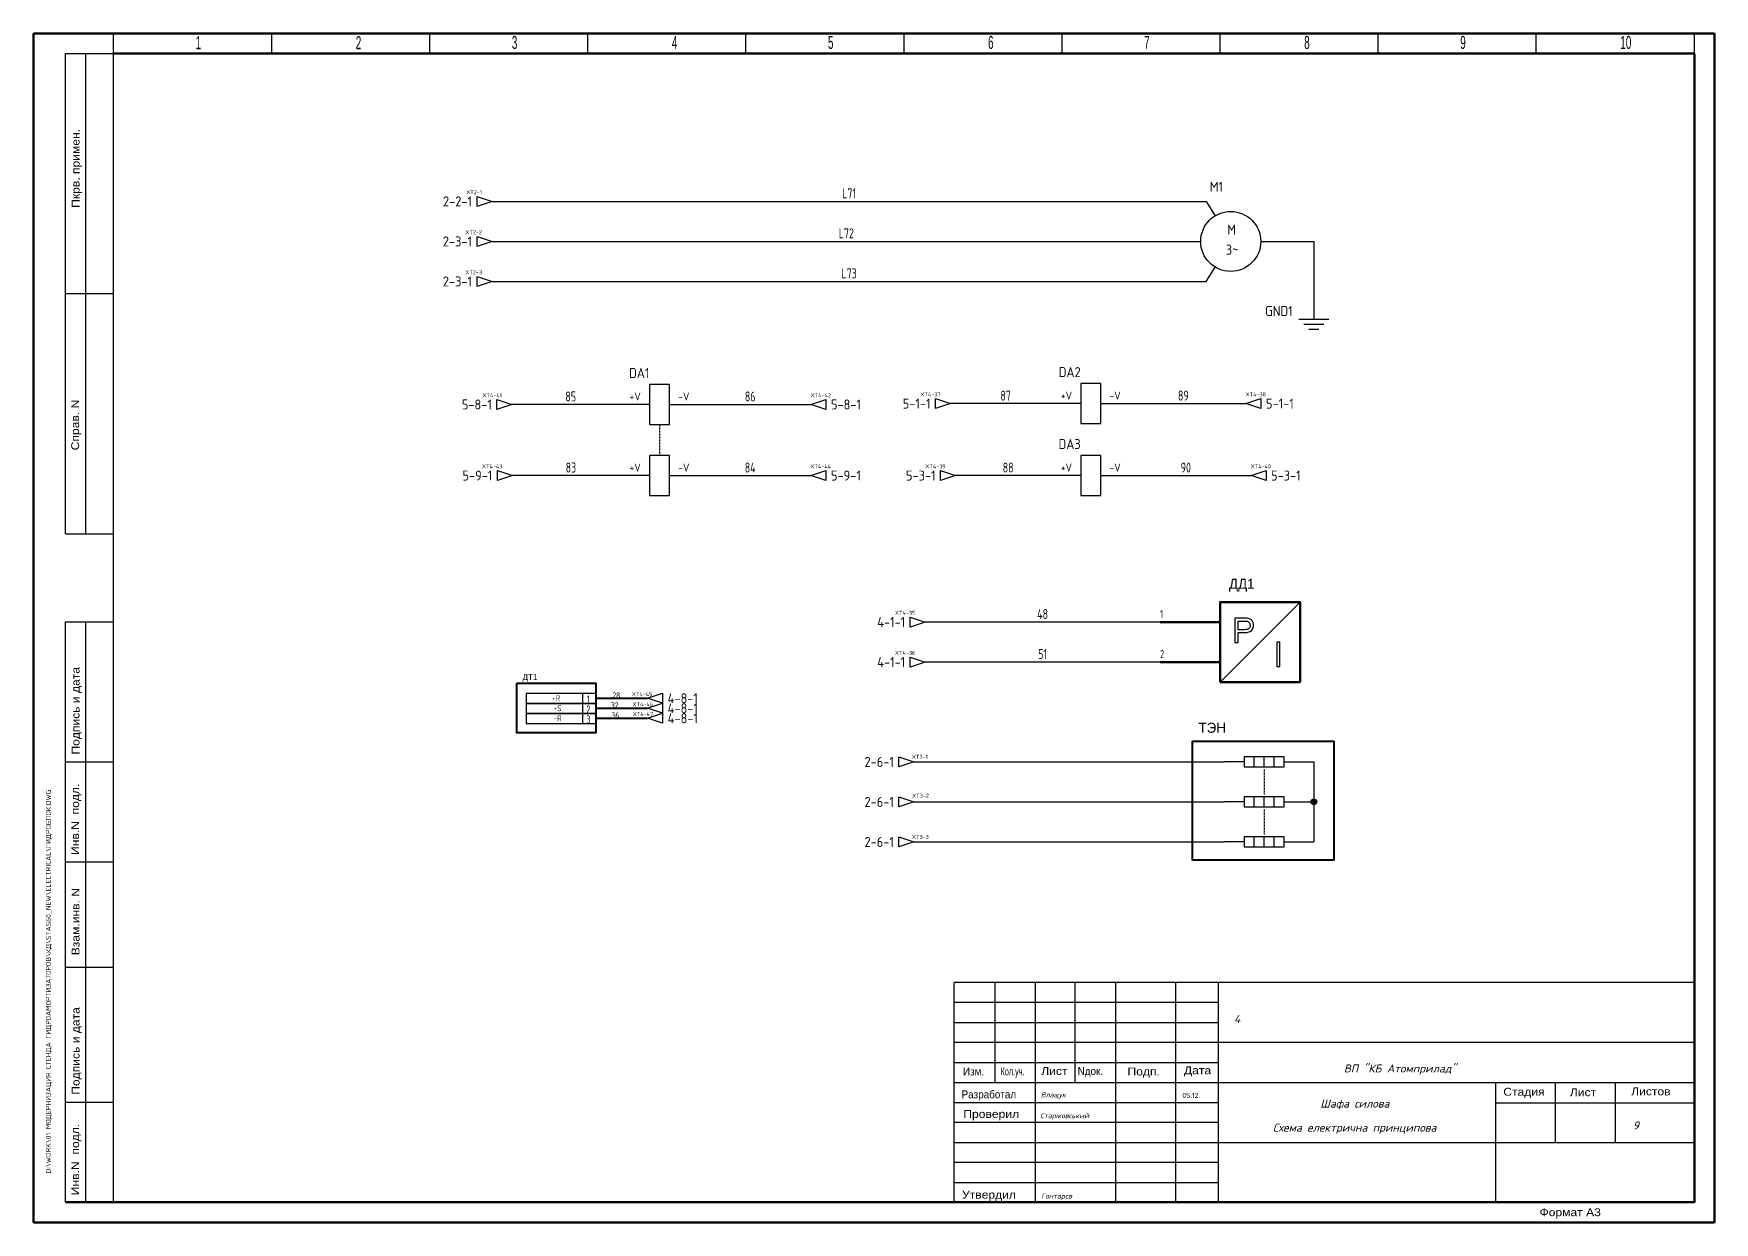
# Model space of a CAD drawing. Header units: millimetres. Extents: x -20 to 400, y -5 to 292.
import ezdxf
from ezdxf.enums import TextEntityAlignment as Align

# ---------------------------------------------------------------- set-up
doc = ezdxf.new("R2010")
doc.units = ezdxf.units.MM
doc.linetypes.add('Caddy_Solid', pattern=[0])
doc.linetypes.add('DASHED', pattern=[0.75, 0.5, -0.25])
for name, color, linetype in [('_MULTI_WIRE', 9, 'Continuous'), ('BLU_10.0mm^2', 5, 'Continuous'), ('BLU_2.5mm^2', 5, 'Continuous'), ('DESC', 1, 'Continuous'), ('GRN_0.75mm^2', 3, 'Continuous'), ('layer 1', 7, 'Continuous'), ('LINK', 9, 'DASHED'), ('MISC', 2, 'Continuous'), ('RED_2.5mm^2', 1, 'Continuous'), ('SYMS', 7, 'Continuous'), ('TAGS', 51, 'Continuous'), ('TERMS', 4, 'Continuous'), ('TITLE', 7, 'Continuous'), ('WIRENO', 70, 'Continuous'), ('XREF', 7, 'Continuous')]:
    doc.layers.add(name, color=color, linetype=linetype)
doc.styles.add('Caddy_Vectorfont1n', font='arial.ttf', dxfattribs={"width": 1.1})
doc.styles.add('Caddy_Vectorfont1p', font='arial.ttf', dxfattribs={"width": 0.9})
doc.styles.add('ITALIC', font='ITALIC')
doc.styles.add('SIMPLEX', font='simplex')
doc.styles.add('WD_IEC', font='ISOCP2.shx', dxfattribs={"width": 0.9, "height": 4})

# ---------------------------------------------------------------- blocks, each defined once
blk = doc.blocks.new('wd_tb')
at = {"layer": 'TITLE', "color": 1}
for tag, p, height, style in [('JOB#', (-27.8, 21.28), 2, 'ITALIC'), ('ENGINEER', (-76.08, 2.7), 1.25, 'ITALIC'), ('DATE', (-40.71, 2.54), 1.25, 'SIMPLEX'), ('CHKDBY', (-76.23, -2.52), 1.25, 'ITALIC'), ('SHTS', (71.86, -5.33), 2, 'ITALIC'), ('DRAWNBY', (-76.01, -22.6), 1.25, 'ITALIC')]:
    blk.add_attdef(tag, p, '', height=height, dxfattribs=dict(at, style=style))
at = {"layer": 'TITLE', "color": 1, "style": 'ITALIC'}
for tag, p in [('DWG#', (71.9, 22.22)), ('TITLE#1', (13.67, 8.9)), ('TITLE#2', (2.38, 0.12)), ('TITLE#3', (2.35, -5.88)), ('TITLE#4', (0.88, -21.24))]:
    blk.add_attdef(tag, text='', height=2, dxfattribs=at).set_placement(p, align=Align.CENTER)
blk.add_attdef('SH#', text='', height=2, dxfattribs=at).set_placement((62.92, -5.33), align=Align.RIGHT)
at = {"layer": 'TITLE', "color": 1, "style": 'SIMPLEX'}
blk.add_attdef('CAD#', (-323.45, -16.36), '', height=1.25, rotation=90, dxfattribs=at)
at = {"layer": 'TITLE', "color": 7, "flags": 9}
blk.add_attdef('WD_TB', (-308.28, -23.38), '', height=1.57, dxfattribs=at)
blk = doc.blocks.new('PE_001_PREASSURESENSOR')
at = {"layer": 'layer 1', "lineweight": 50}
blk.add_lwpolyline([(15, -15), (35, -15), (35, 5), (15, 5), (15, -15)], close=True, dxfattribs=at)
at = {"layer": 'layer 1', "lineweight": 25}
blk.add_open_spline([(15, -15), (15, -15), (35, 5), (35, 5)], degree=3, dxfattribs=at)
at = {"layer": 'layer 1', "lineweight": 50}
for points in [[(0, 0), (0, 0), (15, 0), (15, 0)], [(0, -10), (0, -10), (15, -10), (15, -10)]]:
    blk.add_open_spline(points, degree=3, dxfattribs=at)
at = {"layer": 'layer 1'}
for points, knots in [([(18.7, -5.1), (18.7, -5.1), (18.7, 0.97), (18.7, 0.97), (18.7, 0.97), (18.7, 0.97), (20.99, 0.97), (20.99, 0.97), (20.99, 0.97), (21.4, 0.97), (21.7, 0.95), (21.92, 0.91), (21.92, 0.91), (22.21, 0.86), (22.46, 0.76), (22.67, 0.62), (22.67, 0.62), (22.87, 0.49), (23.03, 0.29), (23.15, 0.04), (23.15, 0.04), (23.28, -0.21), (23.34, -0.48), (23.34, -0.78), (23.34, -0.78), (23.34, -1.3), (23.17, -1.73), (22.84, -2.09), (22.84, -2.09), (22.52, -2.45), (21.92, -2.62), (21.06, -2.62), (21.06, -2.62), (21.06, -2.62), (19.51, -2.62), (19.51, -2.62), (19.51, -2.62), (19.51, -2.62), (19.51, -5.1), (19.51, -5.1), (19.51, -5.1), (19.51, -5.1), (18.7, -5.1), (18.7, -5.1)], [0, 0, 0, 0, 0.083333, 0.083333, 0.083333, 0.083333, 0.166667, 0.166667, 0.166667, 0.166667, 0.25, 0.25, 0.25, 0.25, 0.333333, 0.333333, 0.333333, 0.333333, 0.416667, 0.416667, 0.416667, 0.416667, 0.5, 0.5, 0.5, 0.5, 0.583333, 0.583333, 0.583333, 0.583333, 0.666667, 0.666667, 0.666667, 0.666667, 0.75, 0.75, 0.75, 0.75, 0.833333, 0.833333, 0.833333, 0.833333, 1, 1, 1, 1]), ([(19.51, -1.91), (19.51, -1.91), (21.08, -1.91), (21.08, -1.91), (21.08, -1.91), (21.59, -1.91), (21.96, -1.82), (22.18, -1.62), (22.18, -1.62), (22.4, -1.43), (22.51, -1.16), (22.51, -0.81), (22.51, -0.81), (22.51, -0.56), (22.44, -0.34), (22.31, -0.16), (22.31, -0.16), (22.19, 0.02), (22.02, 0.14), (21.81, 0.2), (21.81, 0.2), (21.67, 0.24), (21.42, 0.25), (21.06, 0.25), (21.06, 0.25), (21.06, 0.25), (19.51, 0.25), (19.51, 0.25), (19.51, 0.25), (19.51, 0.25), (19.51, -1.91), (19.51, -1.91)], [0, 0, 0, 0, 0.111111, 0.111111, 0.111111, 0.111111, 0.222222, 0.222222, 0.222222, 0.222222, 0.333333, 0.333333, 0.333333, 0.333333, 0.444444, 0.444444, 0.444444, 0.444444, 0.555556, 0.555556, 0.555556, 0.555556, 0.666667, 0.666667, 0.666667, 0.666667, 0.777778, 0.777778, 0.777778, 0.777778, 1, 1, 1, 1]), ([(29.15, -11.12), (29.15, -11.12), (29.15, -5.05), (29.15, -5.05), (29.15, -5.05), (29.15, -5.05), (29.96, -5.05), (29.96, -5.05), (29.96, -5.05), (29.96, -5.05), (29.96, -11.12), (29.96, -11.12), (29.96, -11.12), (29.96, -11.12), (29.15, -11.12), (29.15, -11.12)], [0, 0, 0, 0, 0.2, 0.2, 0.2, 0.2, 0.4, 0.4, 0.4, 0.4, 0.6, 0.6, 0.6, 0.6, 1, 1, 1, 1])]:
    blk.add_open_spline(points, degree=3, knots=knots, dxfattribs=at)
at = {"style": 'WD_IEC'}
for tag, p in [('INST', (22.31, 15.4)), ('LOC', (21.12, 12.21)), ('XREF', (23.64, 8.53)), ('TAG1', (22.12, 5)), ('DESC1', (45.36, 2.38)), ('DESC2', (45.3, -1.4)), ('DESC3', (45.31, -5.18))]:
    blk.add_attdef(tag, text='', height=2.5, dxfattribs=at).set_placement(p, align=Align.RIGHT)
at = {"style": 'WD_IEC', "flags": 9}
for tag, p in [('MFG', (32.64, 11.07)), ('CAT', (32.64, 8.57))]:
    blk.add_attdef(tag, text='', height=2.5, dxfattribs=at).set_placement(p, align=Align.RIGHT)
at = {"style": 'WD_IEC', "flags": 1}
for tag, p, height in [('FAMILY', (17.89, 1.83), 2.5), ('X4TERM01', (0, 0), 0.08), ('ASSYCODE', (36.05, -8.65), 2.5), ('X4TERM02', (0, -10), 0.08)]:
    blk.add_attdef(tag, p, '', height=height, dxfattribs=at)
at = {"style": 'WD_IEC', "width": 0.8}
for tag, p in [('TERM01', (0, 1)), ('TERM02', (0, -9))]:
    blk.add_attdef(tag, p, '', height=2, dxfattribs=at)
at = {"flags": 1}
blk.add_attdef('X4LINK', (0, -10), '', height=0.01, dxfattribs=at)
blk = doc.blocks.new('HCR1')
for p, q in [((-2.5, 0), (-7.5, 0)), ((2.5, 0), (7.5, 0))]:
    blk.add_line(p, q)
blk.add_lwpolyline([(-2.5, -5), (2.5, -5), (2.5, 5), (-2.5, 5)], close=True)
at = {"style": 'WD_IEC'}
for tag, p in [('INST', (-2.5, 13.62)), ('LOC', (-2.5, 10.12)), ('TAG1', (-2.5, 6.62)), ('DESC1', (-2.5, -10)), ('DESC2', (-2.5, -13.5)), ('DESC3', (-2.5, -17))]:
    blk.add_attdef(tag, text='', height=2.5, dxfattribs=at).set_placement(p, align=Align.RIGHT)
for tag, p, height, flags in [('MFG', (4.92, 12.12), 1.5, 9), ('CAT', (4.92, 9.62), 1.5, 9), ('X2LINK', (0, 5), 0.32, 1), ('X4TERM01', (-7.5, 0), 0.32, 1), ('TERM01', (-7.5, 1), 2, 8), ('X1TERM02', (7.5, 0), 0.32, 1), ('ASSYCODE', (3.5, -1.5), 1, 1), ('FAMILY', (3.5, -3), 1, 1), ('CATDESC', (3.5, -4.5), 1, 1), ('X8LINK', (0, -5), 0.32, 1)]:
    blk.add_attdef(tag, p, '', height=height, dxfattribs=dict(at, flags=flags))
at = {"style": 'WD_IEC', "flags": 8}
blk.add_attdef('TERM02', text='', height=2, dxfattribs=at).set_placement((7.5, 1), align=Align.RIGHT)
at = {"lineweight": 15, "style": 'WD_IEC'}
for tag, p in [('NO', (26.25, 0)), ('NC', (26.25, -4))]:
    blk.add_attdef(tag, text='', height=2.5, dxfattribs=at).set_placement(p, align=Align.RIGHT)
for tag, p in [('XREFNO', (27.75, 0)), ('XREFNC', (27.75, -4))]:
    blk.add_attdef(tag, p, '', height=2.5, dxfattribs=at)
blk = doc.blocks.new('HMO13')
blk.add_circle((0, 0), 7.5)
at = {"style": 'WD_IEC'}
for tag, p in [('INST', (-1.91, 19.4)), ('LOC', (-1.91, 15.9)), ('TAG1', (-1.91, 12.4))]:
    blk.add_attdef(tag, text='', height=2.5, dxfattribs=at).set_placement(p, align=Align.RIGHT)
for tag, p, height, flags in [('ASSYCODE', (7.73, 20.6), 1, 1), ('FAMILY', (7.73, 19.1), 1, 1), ('CATDESC', (7.73, 17.6), 1, 1), ('MFG', (7.9, 14.22), 1.5, 9), ('CAT', (7.9, 11.72), 1.5, 9), ('X0TERM01', (-3.9, 6.4), 0.32, 1), ('X2LINK', (0, 7.5), 0.32, 1), ('X4TERM02', (-7.5, 0), 0.32, 1), ('X1TERM04', (7.5, 0), 0.32, 1), ('TERM04', (7.5, 1), 2, 8), ('X0TERM03', (-3.9, -6.4), 0.32, 1), ('X8LINK', (0, -7.5), 0.32, 1)]:
    blk.add_attdef(tag, p, '', height=height, dxfattribs=dict(at, flags=flags))
at = {"lineweight": 15, "style": 'WD_IEC'}
for tag, p in [('XREF', (16.25, 12.88)), ('WDTAGALT', (16.14, -16.32))]:
    blk.add_attdef(tag, p, '', height=2.5, dxfattribs=at)
at = {"style": 'WD_IEC', "flags": 8}
for tag, p in [('TERM01', (3.49, 8.04)), ('TERM02', (-7.86, 0.84)), ('TERM03', (4.31, -10.13))]:
    blk.add_attdef(tag, text='', height=2, dxfattribs=at).set_placement(p, align=Align.RIGHT)
at = {"style": 'WD_IEC'}
for tag, p in [('DESC1', (16.25, 9.12)), ('DESC2', (16.25, 5.62)), ('DESC3', (16.25, 2.12)), ('RATING1', (16.25, -2.62)), ('RATING2', (16.25, -6.12)), ('RATING3', (16.25, -9.62)), ('RATING4', (16.3, -12.99))]:
    blk.add_attdef(tag, p, '', height=2.5, dxfattribs=at)
for tag, p in [('M', (0.24, 1.7)), ('3~', (0.34, -3.3))]:
    blk.add_attdef(tag, text='', height=2.5, dxfattribs=at).set_placement(p, align=Align.CENTER)
blk = doc.blocks.new('VGND2')
for p, q in [((0, 0), (0, -5)), ((-3.75, -5), (3.75, -5)), ((-2.5, -6.25), (2.5, -6.25)), ((-1.25, -7.5), (1.25, -7.5))]:
    blk.add_line(p, q)
at = {"style": 'WD_IEC'}
for tag, p in [('INST', (-5.25, 2.75)), ('LOC', (-5.25, -0.75)), ('TAG1', (-5.25, -4.25))]:
    blk.add_attdef(tag, text='', height=2.5, dxfattribs=at).set_placement(p, align=Align.RIGHT)
at = {"style": 'WD_IEC', "flags": 1}
blk.add_attdef('X2TERM01', (0, 0), '', height=0.32, dxfattribs=at)
blk = doc.blocks.new('HA1D3')
blk.add_lwpolyline([(0, 0), (-3.75, -1.25), (-3.75, 1.25)], close=True)
at = {"style": 'WD_IEC'}
blk.add_attdef('XREF', text='', height=2.5, dxfattribs=at).set_placement((-5, 0), align=Align.MIDDLE_RIGHT)
at = {"style": 'WD_IEC', "flags": 1}
blk.add_attdef('SIGCODE', text='', height=1, dxfattribs=at).set_placement((-2.5, 1.8), align=Align.RIGHT)
at = {"style": 'WD_IEC'}
for tag, p, height, flags in [('X1TERM01', (0, 0), 0.32, 1), ('WIRENO', (1.25, 1), 2.5, 8)]:
    blk.add_attdef(tag, p, '', height=height, dxfattribs=dict(at, flags=flags))
blk.add_attdef('DESC1', text='', height=2.5, dxfattribs=at).set_placement((1.25, -1), align=Align.TOP_LEFT)
blk = doc.blocks.new('WD_WNH')
at = {"linetype": 'Continuous', "style": 'WD_IEC', "width": 0.8}
blk.add_attdef('WIRENO', text='', height=2.5, dxfattribs=at).set_placement((0, 0.75), align=Align.CENTER)
at = {"style": 'WD_IEC', "flags": 1}
for tag, p in [('W08USER', (0, 0.375)), ('W04USER', (0, 0.875)), ('W05USER', (0, 0.75)), ('W09USER', (0, 0.25)), ('W03USER', (0, 1)), ('W06USER', (0, 0.625)), ('W07USER', (0, 0.5)), ('W02USER', (0, 1.125)), ('W01USER', (0, 1.25)), ('W10USER', (0, 0.125))]:
    blk.add_attdef(tag, text='', height=0.08, dxfattribs=at).set_placement(p, align=Align.CENTER)
blk = doc.blocks.new('HA1D1')
blk.add_lwpolyline([(0, 0), (3.75, 1.25), (3.75, -1.25)], close=True)
at = {"style": 'WD_IEC'}
for tag, height, flags, p in [('WIRENO', 2.5, 8, (-1.25, 1)), ('SIGCODE', 1, 1, (5, 1.8))]:
    blk.add_attdef(tag, text='', height=height, dxfattribs=dict(at, flags=flags)).set_placement(p, align=Align.RIGHT)
at = {"style": 'WD_IEC', "flags": 1}
blk.add_attdef('X4TERM01', (0, 0), '', height=0.32, dxfattribs=at)
at = {"style": 'WD_IEC'}
blk.add_attdef('XREF', text='', height=2.5, dxfattribs=at).set_placement((5, 0), align=Align.MIDDLE_LEFT)
blk.add_attdef('DESC1', text='', height=2.5, dxfattribs=at).set_placement((-1.25, -1), align=Align.TOP_RIGHT)
blk = doc.blocks.new('HRE1HT')
for p, q in [((-5, 0), (-10, 0)), ((-2.5, -1.25), (-2.5, 1.25)), ((0, -1.25), (0, 1.25)), ((2.5, -1.25), (2.5, 1.25)), ((5, 0), (10, 0))]:
    blk.add_line(p, q)
blk.add_lwpolyline([(5, 1.25), (-5, 1.25), (-5, -1.25), (5, -1.25)], close=True)
at = {"style": 'WD_IEC'}
for tag, p in [('INST', (-7.5, 11.12)), ('LOC', (-7.5, 7.62)), ('TAG1', (-7.5, 4.12)), ('DESC2', (-7.5, -14.75)), ('DESC1', (-7.5, -11.25)), ('DESC3', (-7.5, -18.25))]:
    blk.add_attdef(tag, text='', height=2.5, dxfattribs=at).set_placement(p, align=Align.RIGHT)
for tag, p, height, flags in [('MFG', (7.42, 14.62), 1.5, 9), ('CAT', (7.42, 12.12), 1.5, 9), ('X4TERM01', (-10, 0), 0.32, 1), ('TERM01', (-10, 1), 2, 8), ('X2LINK', (0, 1.88), 0.32, 1), ('X1TERM02', (10, 0), 0.32, 1), ('X8LINK', (0, -1.88), 0.32, 1), ('ASSYCODE', (6, -2.75), 1, 1), ('FAMILY', (6, -4.25), 1, 1), ('CATDESC', (6, -5.75), 1, 1)]:
    blk.add_attdef(tag, p, '', height=height, dxfattribs=dict(at, flags=flags))
for tag, p in [('RATING1', (7.42, 8.12)), ('RATING2', (7.42, 4.12))]:
    blk.add_attdef(tag, p, '', height=2.5, dxfattribs=at)
at = {"style": 'WD_IEC', "flags": 8}
blk.add_attdef('TERM02', text='', height=2, dxfattribs=at).set_placement((10, 1), align=Align.RIGHT)
at = {"lineweight": 15, "style": 'WD_IEC'}
blk.add_attdef('XREF', text='', height=2.5, dxfattribs=at).set_placement((-7.5, -7.5), align=Align.RIGHT)
blk = doc.blocks.new('WDDOT')
for radius in [0.72, 0.449, 0.223]:
    blk.add_circle((0, 0), radius)
blk = doc.blocks.new('VT0001_002')
at = {"layer": 'BLU_2.5mm^2', "color": 0, "transparency": 33554687}
blk.add_line((0, -3.43), (2.5, -3.43), dxfattribs=at)
blk.add_lwpolyline([(0, -17.5), (2.5, -17.5), (2.5, 0), (0, 0)], close=True, dxfattribs=at)
at = {"color": 2, "lineweight": 15, "true_color": 0xf1eb1f, "transparency": 33554687, "style": 'WD_IEC'}
for tag, p in [('INST', (-2.25, 5.32)), ('LOC', (-2.25, 1.32)), ('DESC1', (-2.25, -10.43)), ('DESC2', (-2.25, -13.93)), ('DESC3', (-2.25, -17.43))]:
    blk.add_attdef(tag, text='', height=2.5, dxfattribs=at).set_placement(p, align=Align.RIGHT)
at = {"color": 2, "lineweight": 15, "true_color": 0xf1eb1f, "transparency": 33554687, "style": 'WD_IEC', "flags": 1}
for tag, p, height in [('ASSYCODE', (2.75, 7.32), 1), ('CATDESC', (2.75, 5.82), 1), ('MFG', (2.75, 3.82), 1.5), ('CAT', (2.75, 1.32), 1.5)]:
    blk.add_attdef(tag, p, '', height=height, dxfattribs=at)
at = {"color": 2, "lineweight": 15, "true_color": 0xf1eb1f, "transparency": 33554687, "style": 'WD_IEC', "width": 0.8}
blk.add_attdef('TERM01', text='', height=2, rotation=89.5557, dxfattribs=at).set_placement((0.47, -1.92), align=Align.TOP_CENTER)
at = {"color": 0, "transparency": 33554687, "flags": 1}
blk.add_attdef('X2LINK', (1.25, 0), '', height=0.01, dxfattribs=at)
at = {"color": 0, "transparency": 33554687, "style": 'WD_IEC', "flags": 1}
for tag, p, height in [('X2TERM01', (1.25, 0), 0.08), ('STRIPSEQ', (0, -3.43), 0.03), ('LINKTERM', (0, -3.47), 0.03), ('X8TERM01', (1.25, -17.5), 0.08)]:
    blk.add_attdef(tag, p, '', height=height, dxfattribs=at)
at = {"color": 2, "lineweight": 15, "true_color": 0xf1eb1f, "transparency": 33554687, "style": 'WD_IEC', "flags": 8}
blk.add_attdef('TAGSTRIP', text='', height=2.5, dxfattribs=at).set_placement((-2.25, -2.93), align=Align.RIGHT)

msp = doc.modelspace()

# ---------------------------------------------------------------- linework, layer by layer
at = {"color": 16, "linetype": 'Caddy_Solid', "lineweight": 50, "true_color": 0x800000}
for p, q in [((400, 291.94), (-20, 291.94)), ((-20, 291.94), (-20, -5.06)), ((400, -5.06), (400, 291.94)), ((-20, -5.06), (400, -5.06))]:
    msp.add_line(p, q, dxfattribs=at)
at = {"linetype": 'Caddy_Solid', "lineweight": 25}
for p, q in [((0, 286.94), (0, 291.94)), ((39.5, 286.94), (39.5, 291.94)), ((79, 286.94), (79, 291.94)), ((118.5, 286.94), (118.5, 291.94)), ((158, 286.94), (158, 291.94)), ((197.5, 286.94), (197.5, 291.94)), ((237, 286.94), (237, 291.94)), ((276.5, 286.94), (276.5, 291.94)), ((316, 286.94), (316, 291.94)), ((355.5, 286.94), (355.5, 291.94)), ((395, 286.94), (395, 291.94))]:
    msp.add_line(p, q, dxfattribs=at)
at = {"linetype": 'Caddy_Solid'}
for p, q in [((-12, 287), (0, 287)), ((-12, 167), (-12, 287)), ((-7, 287), (-7, 167)), ((0, 0), (0, 287)), ((0, 0), (0, 287)), ((-12, 227), (0, 227)), ((-12, 167), (0, 167)), ((-12, 0), (-12, 145)), ((-12, 145), (0, 145)), ((-12, 0), (-12, 145)), ((-7, 145), (-7, 0)), ((-7, 145), (-7, 0)), ((-12, 110), (0, 110)), ((-12, 85), (0, 85)), ((-12, 58.74), (0, 58.74)), ((395, 54.88), (210, 54.88)), ((210, -0.12), (210, 54.88)), ((220.31, 29.88), (220.31, 54.82)), ((230.31, 54.82), (230.31, -0.18)), ((240.31, 29.88), (240.31, 54.82)), ((250.31, 54.82), (250.31, -0.18)), ((265.31, 54.82), (265.31, -0.18)), ((276.06, -0.12), (276.06, 54.88)), ((276.06, 49.88), (210, 49.88)), ((210, 44.88), (276.06, 44.88)), ((395, 39.88), (210, 39.88)), ((210, 34.88), (276.06, 34.88)), ((210, 29.88), (395, 29.88)), ((345.31, 29.82), (345.31, -0.18)), ((360.31, 14.82), (360.31, 29.82)), ((375.31, 14.82), (375.31, 29.82)), ((-12, 25), (0, 25)), ((-12, 25), (0, 25)), ((210, 24.88), (276.06, 24.88)), ((345.31, 24.82), (395, 24.82)), ((276.06, 19.88), (210, 19.88)), ((210, 14.88), (276.06, 14.88)), ((276.06, 14.88), (395, 14.88)), ((276.06, 9.88), (210, 9.88)), ((210, 4.88), (276.06, 4.88)), ((1.06, 0), (0, 0))]:
    msp.add_line(p, q, dxfattribs=at)
at = {"linetype": 'Caddy_Solid', "lineweight": 50}
for p, q in [((0, 286.94), (395, 286.94)), ((395, 286.88), (395, -0.06)), ((395, 0), (-12, 0))]:
    msp.add_line(p, q, dxfattribs=at)
at = {"layer": '_MULTI_WIRE', "lineweight": 40}
for p, q in [((120.57, 125.84), (120.57, 125.88)), ((120.57, 123.34), (120.57, 123.38)), ((120.57, 120.84), (120.57, 120.88))]:
    msp.add_line(p, q, dxfattribs=at)
for points in [[(100.77, 129.63), (120.52, 129.63), (120.52, 117.23), (100.77, 117.23)], [(269.56, 115.13), (304.92, 115.13), (304.92, 85.44), (269.56, 85.44)]]:
    msp.add_lwpolyline(points, close=True, dxfattribs=at)
at = {"layer": 'BLU_10.0mm^2'}
for p, q in [((94.55, 250.02), (273.03, 250.02)), ((273.03, 250.02), (275.22, 246.42)), ((94.55, 240.02), (271.63, 240.02)), ((286.63, 240.02), (299.88, 240.02)), ((299.88, 240.02), (299.88, 225.63)), ((273.03, 230.02), (275.22, 233.62)), ((94.55, 230.02), (273.03, 230.02))]:
    msp.add_line(p, q, dxfattribs=at)
at = {"layer": 'GRN_0.75mm^2'}
for p, q in [((251.65, 199.5), (282.95, 199.5)), ((236.65, 181.53), (210.39, 181.53)), ((251.65, 181.53), (284.21, 181.53)), ((261.49, 144.93), (202.8, 144.93)), ((261.49, 134.93), (202.8, 134.93)), ((297.46, 109.99), (299.91, 109.99)), ((299.91, 109.99), (299.91, 89.99)), ((297.46, 99.99), (299.91, 99.99)), ((297.46, 89.99), (299.91, 89.99))]:
    msp.add_line(p, q, dxfattribs=at)
at = {"layer": 'GRN_0.75mm^2', "lineweight": 40}
for p, q in [((120.57, 125.88), (133.44, 125.88)), ((120.57, 123.38), (133.44, 123.38)), ((120.57, 120.88), (133.44, 120.88))]:
    msp.add_line(p, q, dxfattribs=at)
at = {"layer": 'LINK'}
for points in [[(136.38, 194.28), (136.38, 186.53)], [(287.46, 108.12), (287.46, 101.87)], [(287.46, 98.12), (287.46, 91.87)]]:
    msp.add_lwpolyline(points, dxfattribs=at)
at = {"layer": 'RED_2.5mm^2'}
for p, q in [((128.88, 199.28), (99.52, 199.28)), ((143.88, 199.28), (174.24, 199.28)), ((128.88, 181.53), (99.64, 181.53)), ((143.88, 181.53), (174.24, 181.53)), ((199.97, 109.99), (277.46, 109.99)), ((199.97, 99.99), (277.46, 99.99)), ((199.97, 89.99), (277.46, 89.99))]:
    msp.add_line(p, q, dxfattribs=at)
at = {"layer": 'WIRENO'}
msp.add_line((236.65, 199.5), (209.13, 199.5), dxfattribs=at)

# ---------------------------------------------------------------- block references
ref = msp.add_blockref('wd_tb', (307.77, 23.49))
ref.add_attrib('CAD#', 'D:\\WORK\\01 МОДЕРНИЗАЦИЯ СТЕНДА ГИДРОАМОРТИЗАТОРОВ\\КД\\STAS60_NEW\\ELECTRICAL\\ГИДРОБЛОК.DWG', (-15.69, 7.12), dxfattribs={"layer": 'TITLE', "color": 1, "height": 1.25, "rotation": 90, "style": 'SIMPLEX'})
ref.add_attrib('JOB#', '4', (279.97, 44.77), dxfattribs={"layer": 'TITLE', "color": 1, "height": 2, "style": 'ITALIC'})
ref.add_attrib('TITLE#1', 'ВП "КБ Атомприлад"', dxfattribs={"layer": 'TITLE', "color": 1, "height": 2, "style": 'ITALIC'}).set_placement((321.44, 32.39), align=Align.CENTER)
ref.add_attrib('TITLE#2', 'Шафа силова', dxfattribs={"layer": 'TITLE', "color": 1, "height": 2, "style": 'ITALIC'}).set_placement((310.15, 23.61), align=Align.CENTER)
ref.add_attrib('TITLE#3', 'Схема електрична принципова', dxfattribs={"layer": 'TITLE', "color": 1, "height": 2, "style": 'ITALIC'}).set_placement((310.11, 17.61), align=Align.CENTER)
ref.add_attrib('ENGINEER', 'Влащук', (231.68, 26.18), dxfattribs={"layer": 'TITLE', "color": 1, "height": 1.25, "style": 'ITALIC'})
ref.add_attrib('CHKDBY', 'Старіковський', (231.54, 20.97), dxfattribs={"layer": 'TITLE', "color": 1, "height": 1.25, "style": 'ITALIC'})
ref.add_attrib('DRAWNBY', 'Гонтарєв', (231.75, 0.89), dxfattribs={"layer": 'TITLE', "color": 1, "height": 1.25, "style": 'ITALIC'})
ref.add_attrib('DATE', '05.12.', (267.06, 26.03), dxfattribs={"layer": 'TITLE', "color": 1, "height": 1.25, "style": 'SIMPLEX'})
ref.add_attrib('SHTS', '9', (379.63, 18.16), dxfattribs={"layer": 'TITLE', "color": 1, "height": 2, "style": 'ITALIC'})
at = {"layer": 'SYMS'}
ref = msp.add_blockref('HA1D3', (94.55, 250.02), dxfattribs=at)
ref.add_attrib('XREF', '2-2-1', dxfattribs={"layer": 'XREF', "height": 2.5, "style": 'WD_IEC'}).set_placement((89.55, 250.02), align=Align.MIDDLE_RIGHT)
ref.add_attrib('SIGCODE', 'XT2-1', dxfattribs={"layer": 'MISC', "height": 1, "style": 'WD_IEC'}).set_placement((92.05, 251.82), align=Align.RIGHT)
ref = msp.add_blockref('HMO13', (279.13, 240.02), dxfattribs=at)
ref.add_attrib('M', 'M', dxfattribs={"layer": 'MISC', "height": 2.5, "style": 'WD_IEC'}).set_placement((279.37, 241.72), align=Align.CENTER)
ref.add_attrib('3~', '3~', dxfattribs={"layer": 'MISC', "height": 2.5, "style": 'WD_IEC'}).set_placement((279.47, 236.72), align=Align.CENTER)
ref.add_attrib('TAG1', 'M1', dxfattribs={"layer": 'TAGS', "height": 2.5, "style": 'WD_IEC'}).set_placement((277.22, 252.42), align=Align.RIGHT)
ref = msp.add_blockref('HA1D3', (94.55, 240.02), dxfattribs=at)
ref.add_attrib('XREF', '2-3-1', dxfattribs={"layer": 'XREF', "height": 2.5, "style": 'WD_IEC'}).set_placement((89.55, 240.02), align=Align.MIDDLE_RIGHT)
ref.add_attrib('SIGCODE', 'XT2-2', dxfattribs={"layer": 'MISC', "height": 1, "style": 'WD_IEC'}).set_placement((92.05, 241.82), align=Align.RIGHT)
ref = msp.add_blockref('HA1D3', (94.55, 230.02), dxfattribs=at)
ref.add_attrib('XREF', '2-3-1', dxfattribs={"layer": 'XREF', "height": 2.5, "style": 'WD_IEC'}).set_placement((89.55, 230.02), align=Align.MIDDLE_RIGHT)
ref.add_attrib('SIGCODE', 'XT2-3', dxfattribs={"layer": 'MISC', "height": 1, "style": 'WD_IEC'}).set_placement((92.05, 231.82), align=Align.RIGHT)
ref = msp.add_blockref('VGND2', (299.88, 225.63), dxfattribs=at)
ref.add_attrib('TAG1', 'GND1', dxfattribs={"layer": 'TAGS', "height": 2.5, "style": 'WD_IEC'}).set_placement((294.63, 221.38), align=Align.RIGHT)
ref = msp.add_blockref('HCR1', (136.38, 199.28), dxfattribs=at)
ref.add_attrib('TAG1', 'DA1', dxfattribs={"layer": 'TAGS', "height": 2.5, "style": 'WD_IEC'}).set_placement((133.88, 205.9), align=Align.RIGHT)
ref.add_attrib('TERM01', '+V', (128.88, 200.28), dxfattribs={"layer": 'TERMS', "height": 2, "style": 'WD_IEC', "flags": 8})
ref.add_attrib('TERM02', '-V', dxfattribs={"layer": 'TERMS', "height": 2, "style": 'WD_IEC', "flags": 8}).set_placement((143.88, 200.28), align=Align.RIGHT)
ref = msp.add_blockref('HCR1', (244.15, 199.5), dxfattribs=at)
ref.add_attrib('TAG1', 'DA2', dxfattribs={"layer": 'TAGS', "height": 2.5, "style": 'WD_IEC'}).set_placement((241.65, 206.12), align=Align.RIGHT)
ref.add_attrib('TERM01', '+V', (236.65, 200.5), dxfattribs={"layer": 'TERMS', "height": 2, "style": 'WD_IEC', "flags": 8})
ref.add_attrib('TERM02', '-V', dxfattribs={"layer": 'TERMS', "height": 2, "style": 'WD_IEC', "flags": 8}).set_placement((251.65, 200.5), align=Align.RIGHT)
ref = msp.add_blockref('HA1D3', (99.52, 199.28), dxfattribs=at)
ref.add_attrib('XREF', '5-8-1', dxfattribs={"layer": 'XREF', "height": 2.5, "style": 'WD_IEC'}).set_placement((94.52, 199.28), align=Align.MIDDLE_RIGHT)
ref.add_attrib('SIGCODE', 'XT4-41', dxfattribs={"layer": 'MISC', "height": 1, "style": 'WD_IEC'}).set_placement((97.02, 201.08), align=Align.RIGHT)
ref = msp.add_blockref('HA1D1', (174.24, 199.28), dxfattribs=at)
ref.add_attrib('SIGCODE', 'XT4-42', dxfattribs={"layer": 'MISC', "height": 1, "style": 'WD_IEC'}).set_placement((179.24, 201.08), align=Align.RIGHT)
ref.add_attrib('XREF', '5-8-1', dxfattribs={"layer": 'XREF', "height": 2.5, "style": 'WD_IEC'}).set_placement((179.24, 199.28), align=Align.MIDDLE_LEFT)
ref = msp.add_blockref('HA1D3', (209.13, 199.5), dxfattribs=at)
ref.add_attrib('XREF', '5-1-1', dxfattribs={"layer": 'XREF', "height": 2.5, "style": 'WD_IEC'}).set_placement((204.13, 199.5), align=Align.MIDDLE_RIGHT)
ref.add_attrib('SIGCODE', 'XT4-37', dxfattribs={"layer": 'MISC', "height": 1, "style": 'WD_IEC'}).set_placement((206.63, 201.3), align=Align.RIGHT)
ref = msp.add_blockref('HA1D1', (282.95, 199.5), dxfattribs=at)
ref.add_attrib('SIGCODE', 'XT4-38', dxfattribs={"layer": 'MISC', "height": 1, "style": 'WD_IEC'}).set_placement((287.95, 201.3), align=Align.RIGHT)
ref.add_attrib('XREF', '5-1-1', dxfattribs={"layer": 'XREF', "height": 2.5, "style": 'WD_IEC'}).set_placement((287.95, 199.5), align=Align.MIDDLE_LEFT)
ref = msp.add_blockref('HCR1', (244.15, 181.53), dxfattribs=at)
ref.add_attrib('TAG1', 'DA3', dxfattribs={"layer": 'TAGS', "height": 2.5, "style": 'WD_IEC'}).set_placement((241.65, 188.15), align=Align.RIGHT)
ref.add_attrib('TERM01', '+V', (236.65, 182.53), dxfattribs={"layer": 'TERMS', "height": 2, "style": 'WD_IEC', "flags": 8})
ref.add_attrib('TERM02', '-V', dxfattribs={"layer": 'TERMS', "height": 2, "style": 'WD_IEC', "flags": 8}).set_placement((251.65, 182.53), align=Align.RIGHT)
ref = msp.add_blockref('HCR1', (136.38, 181.53), dxfattribs=at)
ref.add_attrib('TERM01', '+V', (128.88, 182.53), dxfattribs={"layer": 'TERMS', "height": 2, "style": 'WD_IEC', "flags": 8})
ref.add_attrib('TERM02', '-V', dxfattribs={"layer": 'TERMS', "height": 2, "style": 'WD_IEC', "flags": 8}).set_placement((143.88, 182.53), align=Align.RIGHT)
ref = msp.add_blockref('HA1D3', (99.64, 181.53), dxfattribs=at)
ref.add_attrib('XREF', '5-9-1', dxfattribs={"layer": 'XREF', "height": 2.5, "style": 'WD_IEC'}).set_placement((94.64, 181.53), align=Align.MIDDLE_RIGHT)
ref.add_attrib('SIGCODE', 'XT4-43', dxfattribs={"layer": 'MISC', "height": 1, "style": 'WD_IEC'}).set_placement((97.14, 183.33), align=Align.RIGHT)
ref = msp.add_blockref('HA1D1', (174.24, 181.53), dxfattribs=at)
ref.add_attrib('SIGCODE', 'XT4-44', dxfattribs={"layer": 'MISC', "height": 1, "style": 'WD_IEC'}).set_placement((179.24, 183.33), align=Align.RIGHT)
ref.add_attrib('XREF', '5-9-1', dxfattribs={"layer": 'XREF', "height": 2.5, "style": 'WD_IEC'}).set_placement((179.24, 181.53), align=Align.MIDDLE_LEFT)
ref = msp.add_blockref('HA1D3', (210.39, 181.53), dxfattribs=at)
ref.add_attrib('XREF', '5-3-1', dxfattribs={"layer": 'XREF', "height": 2.5, "style": 'WD_IEC'}).set_placement((205.39, 181.53), align=Align.MIDDLE_RIGHT)
ref.add_attrib('SIGCODE', 'XT4-39', dxfattribs={"layer": 'MISC', "height": 1, "style": 'WD_IEC'}).set_placement((207.89, 183.33), align=Align.RIGHT)
ref = msp.add_blockref('HA1D1', (284.21, 181.53), dxfattribs=at)
ref.add_attrib('SIGCODE', 'XT4-40', dxfattribs={"layer": 'MISC', "height": 1, "style": 'WD_IEC'}).set_placement((289.21, 183.33), align=Align.RIGHT)
ref.add_attrib('XREF', '5-3-1', dxfattribs={"layer": 'XREF', "height": 2.5, "style": 'WD_IEC'}).set_placement((289.21, 181.53), align=Align.MIDDLE_LEFT)
ref = msp.add_blockref('PE_001_PREASSURESENSOR', (261.49, 144.93), dxfattribs=at)
ref.add_attrib('TAG1', 'ДД1', dxfattribs={"layer": 'TAGS', "height": 2.5}).set_placement((285.1, 153.24), align=Align.RIGHT)
ref.add_attrib('TERM01', '1', (261.49, 145.93), dxfattribs={"layer": 'TERMS', "height": 2, "style": 'WD_IEC', "width": 0.8})
ref.add_attrib('TERM02', '2', (261.49, 135.93), dxfattribs={"layer": 'TERMS', "height": 2, "style": 'WD_IEC', "width": 0.8})
ref = msp.add_blockref('HA1D3', (202.8, 144.93), dxfattribs=at)
ref.add_attrib('XREF', '4-1-1', dxfattribs={"layer": 'XREF', "height": 2.5, "style": 'WD_IEC'}).set_placement((197.8, 144.93), align=Align.MIDDLE_RIGHT)
ref.add_attrib('SIGCODE', 'XT4-35', dxfattribs={"layer": 'MISC', "height": 1, "style": 'WD_IEC'}).set_placement((200.3, 146.73), align=Align.RIGHT)
ref = msp.add_blockref('HA1D3', (202.8, 134.93), dxfattribs=at)
ref.add_attrib('XREF', '4-1-1', dxfattribs={"layer": 'XREF', "height": 2.5, "style": 'WD_IEC'}).set_placement((197.8, 134.93), align=Align.MIDDLE_RIGHT)
ref.add_attrib('SIGCODE', 'XT4-36', dxfattribs={"layer": 'MISC', "height": 1, "style": 'WD_IEC'}).set_placement((200.3, 136.73), align=Align.RIGHT)
ref = msp.add_blockref('VT0001_002', (120.57, 127.09), dxfattribs=dict(at, rotation=270))
ref.add_attrib('TERM01', '1', dxfattribs={"layer": 'TERMS', "color": 2, "lineweight": 15, "true_color": 0xf1eb1f, "transparency": 33554687, "height": 2, "rotation": 359.5557, "style": 'WD_IEC', "width": 0.8}).set_placement((118.65, 126.62), align=Align.TOP_CENTER)
ref.add_attrib('TAGSTRIP', 'ДТ1', (102.19, 130.45), dxfattribs={"layer": 'TAGS', "color": 2, "lineweight": 15, "true_color": 0xf1eb1f, "transparency": 33554687, "height": 1.5, "flags": 8})
ref.add_attrib('DESC1', '+R', dxfattribs={"layer": 'DESC', "color": 2, "lineweight": 15, "true_color": 0xf1eb1f, "transparency": 33554687, "height": 1.5, "style": 'WD_IEC', "width": 0.8}).set_placement((111.54, 125.15), align=Align.RIGHT)
at = {"layer": 'SYMS', "lineweight": 40}
ref = msp.add_blockref('HA1D1', (133.44, 125.88), dxfattribs=at)
ref.add_attrib('SIGCODE', 'XT4-45', dxfattribs={"layer": 'MISC', "height": 1, "style": 'WD_IEC'}).set_placement((134.6, 126.4), align=Align.RIGHT)
ref.add_attrib('XREF', '4-8-1', dxfattribs={"layer": 'XREF', "height": 2.5, "style": 'WD_IEC'}).set_placement((138.44, 125.88), align=Align.MIDDLE_LEFT)
at = {"layer": 'SYMS'}
ref = msp.add_blockref('VT0001_002', (120.57, 124.59), dxfattribs=dict(at, rotation=270))
ref.add_attrib('TERM01', '2', dxfattribs={"layer": 'TERMS', "color": 2, "lineweight": 15, "true_color": 0xf1eb1f, "transparency": 33554687, "height": 2, "rotation": 359.5557, "style": 'WD_IEC', "width": 0.8}).set_placement((118.65, 124.12), align=Align.TOP_CENTER)
ref.add_attrib('DESC1', '+S', dxfattribs={"layer": 'DESC', "color": 2, "lineweight": 15, "true_color": 0xf1eb1f, "transparency": 33554687, "height": 1.5, "style": 'WD_IEC', "width": 0.8}).set_placement((111.92, 122.65), align=Align.RIGHT)
ref = msp.add_blockref('VT0001_002', (120.57, 122.09), dxfattribs=dict(at, rotation=270))
ref.add_attrib('TERM01', '3', dxfattribs={"layer": 'TERMS', "color": 2, "lineweight": 15, "true_color": 0xf1eb1f, "transparency": 33554687, "height": 2, "rotation": 359.5557, "style": 'WD_IEC', "width": 0.8}).set_placement((118.65, 121.62), align=Align.TOP_CENTER)
ref.add_attrib('DESC1', '-R', dxfattribs={"layer": 'DESC', "color": 2, "lineweight": 15, "true_color": 0xf1eb1f, "transparency": 33554687, "height": 1.5, "style": 'WD_IEC', "width": 0.8}).set_placement((111.92, 120.15), align=Align.RIGHT)
at = {"layer": 'SYMS', "lineweight": 40}
ref = msp.add_blockref('HA1D1', (133.44, 123.38), dxfattribs=at)
ref.add_attrib('SIGCODE', 'XT4-46', dxfattribs={"layer": 'MISC', "height": 1, "style": 'WD_IEC'}).set_placement((134.77, 123.88), align=Align.RIGHT)
ref.add_attrib('XREF', '4-8-1', dxfattribs={"layer": 'XREF', "height": 2.5, "style": 'WD_IEC'}).set_placement((138.44, 123.38), align=Align.MIDDLE_LEFT)
ref = msp.add_blockref('HA1D1', (133.44, 120.88), dxfattribs=at)
ref.add_attrib('SIGCODE', 'XT4-47', dxfattribs={"layer": 'MISC', "height": 1, "style": 'WD_IEC'}).set_placement((134.8, 121.45), align=Align.RIGHT)
ref.add_attrib('XREF', '4-8-1', dxfattribs={"layer": 'XREF', "height": 2.5, "style": 'WD_IEC'}).set_placement((138.44, 120.88), align=Align.MIDDLE_LEFT)
at = {"layer": 'SYMS'}
ref = msp.add_blockref('HRE1HT', (287.46, 109.99), dxfattribs=at)
ref.add_attrib('TAG1', 'ТЭН', dxfattribs={"layer": 'TAGS', "height": 2.5}).set_placement((277.95, 117.26), align=Align.RIGHT)
at = {"layer": 'SYMS', "lineweight": 40}
ref = msp.add_blockref('HA1D3', (199.97, 109.99), dxfattribs=at)
ref.add_attrib('XREF', '2-6-1', dxfattribs={"layer": 'XREF', "height": 2.5, "style": 'WD_IEC'}).set_placement((194.97, 109.99), align=Align.MIDDLE_RIGHT)
ref.add_attrib('SIGCODE', 'XT3-1', dxfattribs={"layer": 'MISC', "height": 1, "style": 'WD_IEC'}).set_placement((203.45, 110.76), align=Align.RIGHT)
ref = msp.add_blockref('HA1D3', (199.97, 99.99), dxfattribs=at)
ref.add_attrib('XREF', '2-6-1', dxfattribs={"layer": 'XREF', "height": 2.5, "style": 'WD_IEC'}).set_placement((194.97, 99.99), align=Align.MIDDLE_RIGHT)
ref.add_attrib('SIGCODE', 'XT3-2', dxfattribs={"layer": 'MISC', "height": 1, "style": 'WD_IEC'}).set_placement((203.71, 101.03), align=Align.RIGHT)
at = {"layer": 'SYMS'}
for name, p in [('HRE1HT', (287.46, 99.99)), ('WDDOT', (299.91, 99.99)), ('HRE1HT', (287.46, 89.99))]:
    msp.add_blockref(name, p, dxfattribs=at)
at = {"layer": 'SYMS', "lineweight": 40}
ref = msp.add_blockref('HA1D3', (199.97, 89.99), dxfattribs=at)
ref.add_attrib('XREF', '2-6-1', dxfattribs={"layer": 'XREF', "height": 2.5, "style": 'WD_IEC'}).set_placement((194.97, 89.99), align=Align.MIDDLE_RIGHT)
ref.add_attrib('SIGCODE', 'XT3-3', dxfattribs={"layer": 'MISC', "height": 1, "style": 'WD_IEC'}).set_placement((203.7, 90.76), align=Align.RIGHT)
at = {"layer": 'WIRENO'}
ref = msp.add_blockref('WD_WNH', (183.79, 250.02), dxfattribs=at)
ref.add_attrib('WIRENO', 'L71', dxfattribs={"linetype": 'Continuous', "height": 2.5, "style": 'WD_IEC', "width": 0.8}).set_placement((183.79, 250.77), align=Align.CENTER)
ref = msp.add_blockref('WD_WNH', (183.09, 240.02), dxfattribs=at)
ref.add_attrib('WIRENO', 'L72', dxfattribs={"linetype": 'Continuous', "height": 2.5, "style": 'WD_IEC', "width": 0.8}).set_placement((183.09, 240.77), align=Align.CENTER)
ref = msp.add_blockref('WD_WNH', (183.79, 230.02), dxfattribs=at)
ref.add_attrib('WIRENO', 'L73', dxfattribs={"linetype": 'Continuous', "height": 2.5, "style": 'WD_IEC', "width": 0.8}).set_placement((183.79, 230.77), align=Align.CENTER)
ref = msp.add_blockref('WD_WNH', (114.2, 199.28), dxfattribs=at)
ref.add_attrib('WIRENO', '85', dxfattribs={"linetype": 'Continuous', "height": 2.5, "style": 'WD_IEC', "width": 0.8}).set_placement((114.2, 200.03), align=Align.CENTER)
ref = msp.add_blockref('WD_WNH', (159.06, 199.28), dxfattribs=at)
ref.add_attrib('WIRENO', '86', dxfattribs={"linetype": 'Continuous', "height": 2.5, "style": 'WD_IEC', "width": 0.8}).set_placement((159.06, 200.03), align=Align.CENTER)
ref = msp.add_blockref('WD_WNH', (222.89, 199.5), dxfattribs=at)
ref.add_attrib('WIRENO', '87', dxfattribs={"linetype": 'Continuous', "height": 2.5, "style": 'WD_IEC', "width": 0.8}).set_placement((222.89, 200.25), align=Align.CENTER)
ref = msp.add_blockref('WD_WNH', (267.3, 199.5), dxfattribs=at)
ref.add_attrib('WIRENO', '89', dxfattribs={"linetype": 'Continuous', "height": 2.5, "style": 'WD_IEC', "width": 0.8}).set_placement((267.3, 200.25), align=Align.CENTER)
ref = msp.add_blockref('WD_WNH', (114.26, 181.53), dxfattribs=at)
ref.add_attrib('WIRENO', '83', dxfattribs={"linetype": 'Continuous', "height": 2.5, "style": 'WD_IEC', "width": 0.8}).set_placement((114.26, 182.28), align=Align.CENTER)
ref = msp.add_blockref('WD_WNH', (159.06, 181.53), dxfattribs=at)
ref.add_attrib('WIRENO', '84', dxfattribs={"linetype": 'Continuous', "height": 2.5, "style": 'WD_IEC', "width": 0.8}).set_placement((159.06, 182.28), align=Align.CENTER)
ref = msp.add_blockref('WD_WNH', (223.52, 181.53), dxfattribs=at)
ref.add_attrib('WIRENO', '88', dxfattribs={"linetype": 'Continuous', "height": 2.5, "style": 'WD_IEC', "width": 0.8}).set_placement((223.52, 182.28), align=Align.CENTER)
ref = msp.add_blockref('WD_WNH', (267.93, 181.53), dxfattribs=at)
ref.add_attrib('WIRENO', '90', dxfattribs={"linetype": 'Continuous', "height": 2.5, "style": 'WD_IEC', "width": 0.8}).set_placement((267.93, 182.28), align=Align.CENTER)
ref = msp.add_blockref('WD_WNH', (232.14, 144.93), dxfattribs=at)
ref.add_attrib('WIRENO', '48', dxfattribs={"linetype": 'Continuous', "height": 2.5, "style": 'WD_IEC', "width": 0.8}).set_placement((232.14, 145.68), align=Align.CENTER)
ref = msp.add_blockref('WD_WNH', (232.14, 134.93), dxfattribs=at)
ref.add_attrib('WIRENO', '51', dxfattribs={"linetype": 'Continuous', "height": 2.5, "style": 'WD_IEC', "width": 0.8}).set_placement((232.14, 135.68), align=Align.CENTER)
at = {"layer": 'WIRENO', "lineweight": 40}
ref = msp.add_blockref('WD_WNH', (127.01, 125.88), dxfattribs=at)
ref.add_attrib('WIRENO', '28', dxfattribs={"linetype": 'Continuous', "height": 1.5, "style": 'WD_IEC', "width": 0.8}).set_placement((125.61, 125.88), align=Align.CENTER)
ref = msp.add_blockref('WD_WNH', (127.09, 123.38), dxfattribs=at)
ref.add_attrib('WIRENO', '32', dxfattribs={"linetype": 'Continuous', "height": 1.5, "style": 'WD_IEC', "width": 0.8}).set_placement((125.21, 123.38), align=Align.CENTER)
ref = msp.add_blockref('WD_WNH', (126.96, 113.17), dxfattribs=at)
ref.add_attrib('WIRENO', '36', dxfattribs={"linetype": 'Continuous', "height": 1.5, "style": 'WD_IEC', "width": 0.8}).set_placement((125.37, 120.88), align=Align.CENTER)

# ---------------------------------------------------------------- texts
at = {"lineweight": 60, "style": 'Caddy_Vectorfont1p', "width": 0.54}
for s, height, p in [('1', 3.27, (20.5, 288.04)), ('2', 3.27, (60.5, 288.04)), ('3', 3.27, (99.5, 288.1)), ('4', 3.27, (139.5, 288.1)), ('5', 3.27, (178.5, 288.1)), ('6', 3.27, (218.5, 288.1)), ('7', 3.27, (257.5, 288.1)), ('8', 3.27, (297.5, 288.1)), ('9', 3.27, (336.5, 288.1)), ('10', 3.275, (376.5, 288.1))]:
    msp.add_text(s, height=height, dxfattribs=at).set_placement(p)
at = {"style": 'Caddy_Vectorfont1n', "width": 1.1}
for s, p in [('Пкрв. примен.', (-8.53, 248.41)), ('Справ. N', (-8.63, 187.83)), ('Подпись и дата', (-8.53, 111.82)), ('Инв.N  подл.', (-8.63, 86.73)), ('Взам.инв. N', (-8.54, 61.67)), ('Подпись и дата', (-8.53, 26.82)), ('Подпись и дата', (-8.53, 26.82)), ('Инв.N  подл.', (-8.63, 1.73)), ('Инв.N  подл.', (-8.63, 1.73))]:
    msp.add_text(s, height=1.965, rotation=90, dxfattribs=at).set_placement(p)
for s, style, width, p in [('Изм.', 'Caddy_Vectorfont1p', 0.9, (212.24, 31.65)), ('Кол.уч.', 'Caddy_Vectorfont1p', 0.603, (221.64, 31.67)), ('Лист', 'Caddy_Vectorfont1n', 1.1, (231.79, 31.77)), ('Nдок.', 'Caddy_Vectorfont1p', 0.9, (240.88, 31.76)), ('Подп.', 'Caddy_Vectorfont1n', 1.1, (253.35, 31.66)), ('Дата', 'Caddy_Vectorfont1n', 1.1, (267.46, 31.96)), ('Разработал', 'Caddy_Vectorfont1p', 0.9, (211.88, 25.94)), ('Стадия', 'Caddy_Vectorfont1n', 1.1, (347.25, 26.58)), ('Лист', 'Caddy_Vectorfont1n', 1.1, (363.89, 26.46)), ('Листов', 'Caddy_Vectorfont1n', 1.1, (379.21, 26.68)), ('Проверил', 'Caddy_Vectorfont1n', 1.1, (212.32, 21.04)), ('Утвердил', 'Caddy_Vectorfont1n', 1.1, (212, 0.88))]:
    msp.add_text(s, height=1.965, dxfattribs=dict(style=style, width=width)).set_placement(p)
at = {"lineweight": 25, "style": 'Caddy_Vectorfont1n', "width": 1.1}
msp.add_text('Формат A3', height=1.965, dxfattribs=at).set_placement((356.31, -3.51))

doc.saveas('drawing.dxf')
